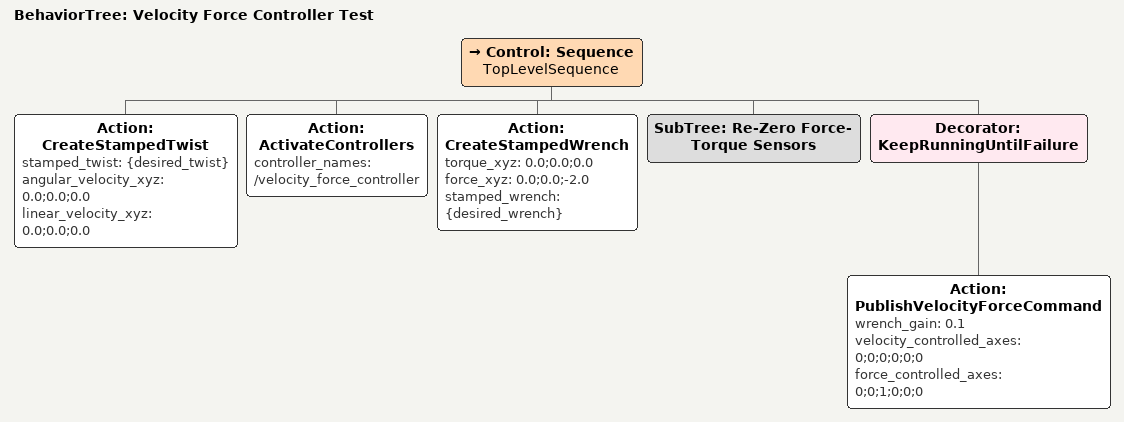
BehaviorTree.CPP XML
<?xml version='1.0' encoding='UTF-8'?>
<root BTCPP_format="4" main_tree_to_execute="Velocity Force Controller Test">
  <BehaviorTree ID="Velocity Force Controller Test" _description="">
    <Control ID="Sequence" name="TopLevelSequence">
      <Action ID="CreateStampedTwist" stamped_twist="{desired_twist}" angular_velocity_xyz="0.0;0.0;0.0" linear_velocity_xyz="0.0;0.0;0.0"/>
      <Action ID="ActivateControllers" controller_names="/velocity_force_controller"/>
      <Action ID="CreateStampedWrench" torque_xyz="0.0;0.0;0.0" force_xyz="0.0;0.0;-2.0" stamped_wrench="{desired_wrench}"/>
      <SubTree ID="Re-Zero Force-Torque Sensors"/>
      <Decorator ID="KeepRunningUntilFailure">
        <Action ID="PublishVelocityForceCommand" wrench_gain="0.1" velocity_controlled_axes="0;0;0;0;0;0" force_controlled_axes="0;0;1;0;0;0"/>
      </Decorator>
    </Control>
  </BehaviorTree>
</root>
